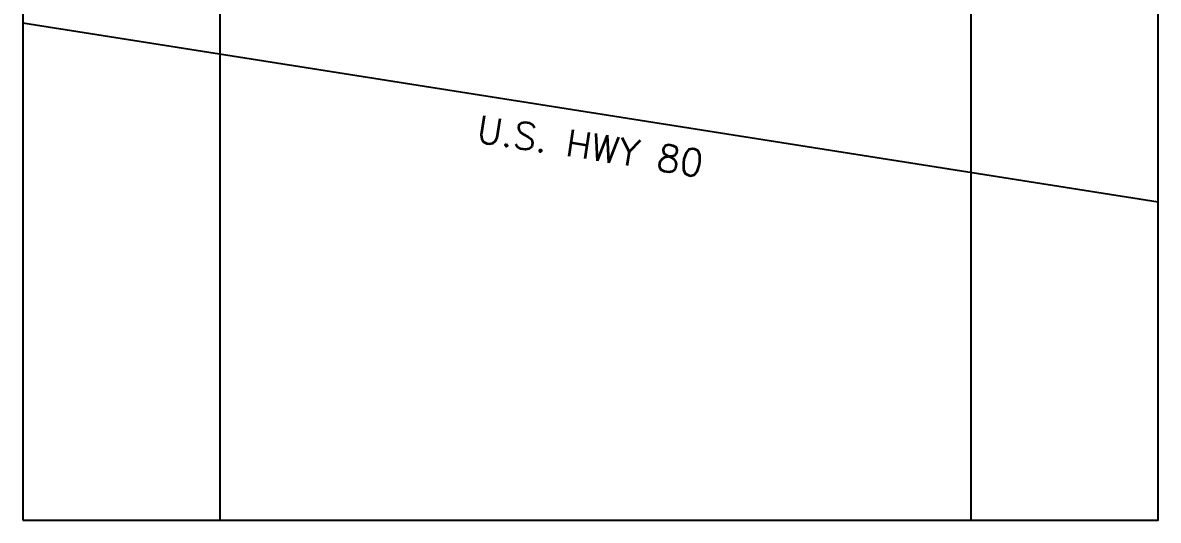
# Model space of a CAD drawing. Header units: inches. Extents: x 0 to 5400, y 0 to 3454.
# Drawn here: x 3070 to 3703, y 431 to 708 of the extents above; entities that cross this region are included whole.
import ezdxf
from ezdxf.enums import TextEntityAlignment as Align

# ---------------------------------------------------------------- set-up
doc = ezdxf.new("R2010")
doc.units = ezdxf.units.IN
doc.header["$MEASUREMENT"] = 0
doc.layers.add('SHEET', color=4, linetype='Continuous')
doc.styles.add('ROMANS', font='romans')

msp = doc.modelspace()

# ---------------------------------------------------------------- linework, layer by layer
at = {"layer": 'SHEET', "color": 5, "linetype": 'Continuous', "flags": 128}
msp.add_lwpolyline([(3069.76, 430.76), (3702.95, 430.76), (3702.95, 1088.2), (3069.76, 1088.2), (3069.76, 430.76)], close=True, dxfattribs=at)
at = {"layer": 'SHEET', "color": 3, "linetype": 'Continuous', "flags": 128}
for points in [[(3179.63, 1088.2), (3179.63, 430.76)], [(3598.35, 1088.2), (3598.35, 430.76)], [(3702.95, 608.21), (3069.76, 708.08)]]:
    msp.add_lwpolyline(points, dxfattribs=at)

# ---------------------------------------------------------------- texts
at = {"layer": 'SHEET', "color": 2, "linetype": 'Continuous', "style": 'ROMANS'}
msp.add_text('U.S. HWY 80', height=15, rotation=351.03757, dxfattribs=at).set_placement((3324.52, 656.74), align=Align.TOP_LEFT)

doc.saveas('drawing.dxf')
